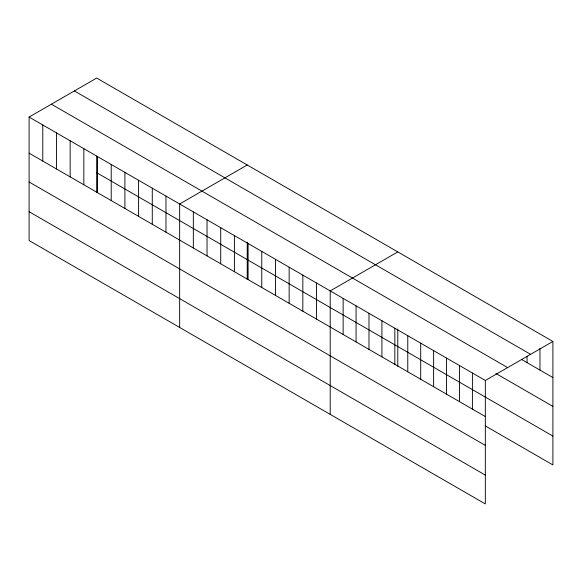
<?xml version="1.0" encoding="UTF-8"?>
<svg xmlns="http://www.w3.org/2000/svg" width="582" height="582" viewBox="0 0 582 582"><rect width="100%" height="100%" fill="white"/><g stroke="black" fill="none" stroke-linecap="round" stroke-linejoin="round"><path stroke-width="0.87" d="M29.1 117.069L485.33 380.475L485.33 503.939L29.1 240.541L29.1 117.069L96.67 78.061L552.9 341.459L552.9 464.931L485.228 425.857M247.226 164.982L179.656 203.991L179.656 327.462M397.782 251.904L330.212 290.92L330.212 414.384M485.33 380.475L552.9 341.459M74.372 90.938L530.602 354.336M521.727 359.56L552.9 377.558M51.398 104.2L507.628 367.598M495.871 373.462L552.9 406.389M96.67 172.694L552.9 436.093M29.1 153.168L485.33 416.567M29.1 181.999L485.33 445.397M29.1 211.703L485.33 475.108M539.972 348.436L539.972 370.094M527.045 356.315L527.045 362.63M472.402 373.011L472.402 409.102M459.474 365.547L459.474 401.638M446.554 358.083L446.554 394.174M433.626 350.619L433.626 386.717M420.699 343.162L420.699 379.253M407.771 335.698L407.771 371.789M397.782 329.063L397.782 366.362M394.843 328.233L394.843 364.325M381.916 320.769L381.916 356.861M368.988 313.305L368.988 349.396M356.068 305.841L356.068 341.94M343.14 298.377L343.14 334.475M316.528 283.012L316.528 319.111M302.836 275.111L302.836 311.203M289.152 267.211L289.152 303.302M275.461 259.31L275.461 295.401M261.776 251.409L261.776 287.501M248.092 243.502L248.092 279.6M247.226 242.141L247.226 279.44M234.4 235.601L234.4 271.692M220.716 227.7L220.716 263.792M207.032 219.8L207.032 255.891M193.34 211.899L193.34 247.99M165.972 196.09L165.972 232.189M152.28 188.19L152.28 224.281M138.596 180.289L138.596 216.38M124.912 172.388L124.912 208.48M111.22 164.48L111.22 200.579M97.536 156.58L97.536 192.678M96.67 156.092L96.67 192.518M83.844 148.679L83.844 184.77M70.16 140.779L70.16 176.87M56.476 132.878L56.476 168.969M42.784 124.977L42.784 161.069"/></g></svg>
